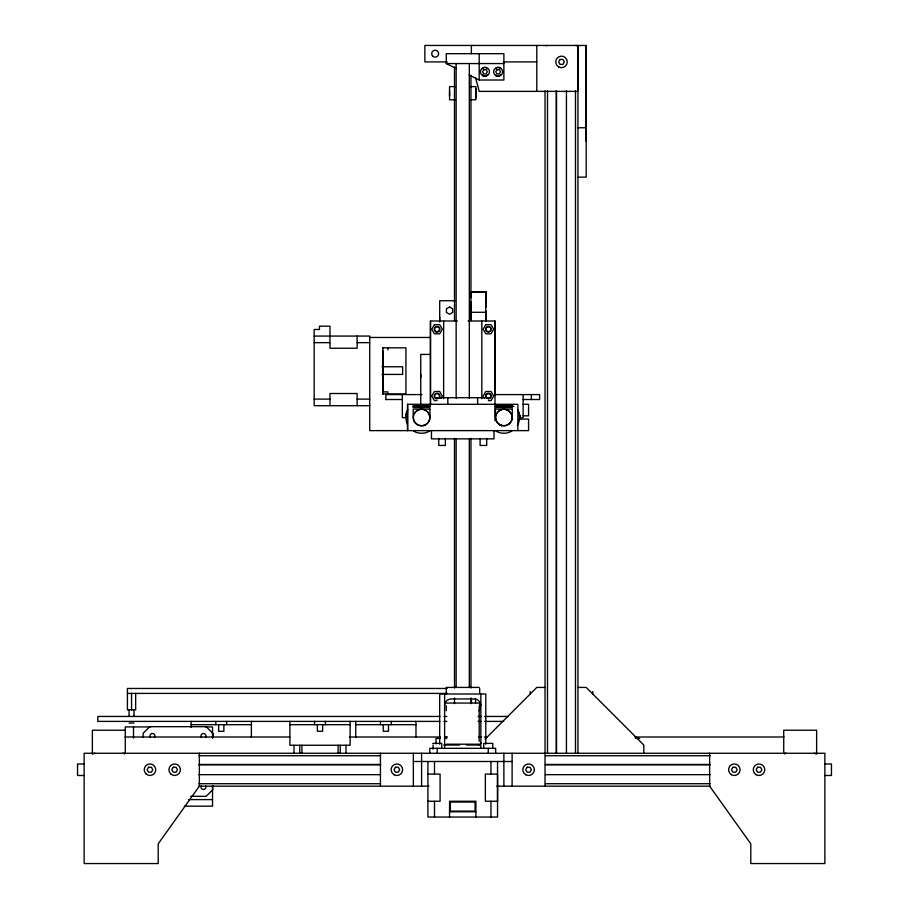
<?xml version="1.0" encoding="UTF-8"?>
<svg xmlns="http://www.w3.org/2000/svg" width="909" height="909" viewBox="0 0 909 909"><rect width="100%" height="100%" fill="white"/><g stroke="black" fill="none" stroke-linecap="round" stroke-linejoin="round"><path stroke-width="1.36" d="M143.145 737.494L143.145 733.268L149.724 726.677L206.184 726.677L212.774 733.268L212.774 737.46M212.774 785.524L212.774 789.728L206.184 796.307L190.663 796.307M212.774 737.494L212.774 733.268M218.626 724.678L218.614 731.268L223.887 731.268L223.887 724.678M317.389 724.678L317.377 731.268L322.65 731.268L322.65 724.678M329.978 405.698L329.978 393.506L357.135 393.517L357.135 405.698M357.135 336.057L357.135 348.249L329.978 348.249L329.978 326.183L319.445 326.183L319.445 329.478L314.173 329.478L314.173 405.698L369.724 405.698M382.894 394.131L382.894 347.624M383.234 724.678L383.223 731.268L388.495 731.268L388.495 724.678M387.836 394.131L387.836 391.87L382.894 391.87M387.836 349.897L387.836 347.624M407.584 404.289L407.584 430.627L407.584 404.289L517.869 404.289L517.869 430.627M420.753 404.289L420.753 354.419L430.468 354.419M430.468 321.002L430.468 404.289L430.468 321.002L457.375 321.002M470.987 319.968L470.998 302.049M470.998 297.561L470.998 291.539L470.987 292.107L485.804 292.107L485.804 291.539L485.804 307.458M485.792 317.264L485.792 321.502L485.781 310.628M485.781 301.243L485.804 291.971L470.987 291.971M485.781 321.502L485.804 311.992M494.996 395.495L494.996 321.002L468.033 321.002M586.191 141.395L586.191 45.45L424.867 45.45L424.867 61.914L447.421 61.914M485.792 316.821L485.792 318.332M485.804 312.56L485.804 296.516L485.815 297.8M441.001 398.347L442.319 396.063L439.683 391.506L434.422 391.506L431.786 396.063L434.422 400.63L437.047 400.63M446.274 710.793L446.274 705.861M479.191 705.861L479.191 710.793M479.191 736.472L479.191 741.414M479.134 745.028L481.179 743.051M485.156 739.074L536.799 687.42L545.036 687.42M503.393 61.914L536.799 61.914M469.067 74.958L479.191 80.015L503.881 80.015L503.881 53.676L446.274 53.676L446.274 63.562L503.881 63.562M455.318 86.605L449.557 86.605L449.557 99.774L455.318 99.774M470.146 86.605L475.896 86.605L475.896 99.774L470.146 99.774M577.954 127.749L586.191 127.749M454.92 300.754L439.706 300.754L439.706 321.922M470.987 312.287L485.804 312.287M314.173 336.069L369.724 336.069L369.724 430.627L528.572 430.627L528.572 419.106L518.539 419.106M369.724 337.466L430.468 337.466M314.173 342.648L329.978 342.648M357.135 342.648L369.724 342.648M382.894 347.829L405.937 347.829L405.937 393.927L382.894 393.927M382.075 366.759L402.653 366.759L402.653 374.417L382.075 374.417M421.992 394.586L385.859 394.586L385.859 399.665M494.53 394.586L539.605 394.586L539.605 399.517L523.141 399.517M436.297 397.71L489.167 397.71M314.173 399.108L329.978 399.108M357.135 399.108L369.724 399.108M385.859 399.517L402.323 399.517M488.406 400.63L491.042 400.63L493.678 396.063L491.042 391.506L485.781 391.506L483.145 396.063L484.463 398.347M522.948 404.289L528.572 404.289L528.572 415.822L523.13 415.822M413.106 406.334L430.048 406.334M495.416 406.334L513.767 406.334M518.539 415.822L520.403 415.822M479.191 687.42L446.274 687.42L446.274 693.999M577.954 687.42L586.191 687.42L643.799 745.028L643.799 753.266M447.148 688.465L127.419 688.465L127.419 709.872L135.657 709.872L135.657 693.408M127.419 693.408L447.148 693.408M446.274 703.055L479.191 703.055M439.786 716.451L97.797 716.451L97.797 721.394L439.786 721.394M444.035 716.451L446.876 716.451M478.1 716.451L480.929 716.451M484.622 716.451L507.892 716.451M444.035 721.394L446.876 721.394M478.1 721.394L480.929 721.394M484.622 721.394L503.643 721.394M129.067 723.03L134.009 723.03M191.129 724.678L251.373 724.678M289.891 724.678L350.135 724.678M355.737 724.678L415.981 724.678M150.61 726.927L125.283 726.927L125.283 753.266M205.468 726.927L212.524 726.927L212.524 738.244M125.283 730.222L92.366 730.222L92.366 753.981M125.022 737.006L289.766 737.006M349.408 737.006L440.297 737.006M444.558 737.006L447.398 737.006M478.645 737.006L481.486 737.006M484.327 737.006L487.167 737.006M634.857 737.006L783.978 737.006M440.274 738.449L436.002 738.449L436.002 743.721M444.649 738.449L446.751 738.449M635.414 738.449L639.686 738.449M432.695 743.392L441.751 743.392L441.751 748.323M446.274 744.21L479.191 744.21M433.093 745.028L433.093 749.152M443.751 745.028L459.568 745.028M466.431 745.028L479.191 745.028M545.036 753.266L84.128 753.266L84.128 863.55L158.211 863.55L158.211 843.802L199.355 786.183L199.355 753.266M545.366 753.266L824.872 753.266L824.872 863.55L750.789 863.55L750.789 843.802L709.645 786.183L709.645 753.266M198.878 755.731L380.655 755.731M545.389 755.731L710.122 755.731M413.345 761.492L512.108 761.492M84.128 763.958L77.549 763.958L77.549 775.479L84.128 775.479M824.872 763.958L831.451 763.958L831.451 775.479L824.872 775.479M198.878 764.458L380.655 764.458M545.389 764.458L710.122 764.458M198.878 764.787L380.655 764.787M545.389 764.787L710.122 764.787M427.912 774.082L440.092 774.082L440.092 801.249L427.912 801.249M198.878 774.661L380.655 774.661M545.389 774.661L710.122 774.661M198.878 783.717L380.655 783.717M545.389 783.717L710.122 783.717M198.878 786.183L428.934 786.183M496.791 786.183L710.122 786.183M188.538 799.602L212.524 799.602M184.311 806.181L212.524 806.181L212.524 785.626M449.557 811.782L475.896 811.782M446.274 63.562L456.398 68.618M446.274 736.472L446.546 737.71M475.634 77.981L479.191 91.377L577.954 91.377L577.954 45.45L577.954 177.141L586.191 177.141L586.191 45.45M439.695 317.036L439.695 321.502M816.634 753.981L816.634 730.222L783.717 730.222L783.717 753.266M592.77 691.533L592.77 694.419M577.954 177.369L577.954 753.266M575.488 90.843L575.488 753.266M566.432 90.843L566.432 753.266M556.558 90.843L556.558 753.266M556.228 90.843L556.228 753.266M547.502 90.843L547.502 753.266M545.036 90.843L545.036 786.183M536.799 45.45L536.799 91.377M531.367 394.586L531.367 399.517M530.208 691.533L530.208 694.419M523.141 394.586L523.141 417.629L519.846 417.629A15.964 15.964 0 0 0 517.71 409.641M512.108 753.266L512.108 786.183M503.881 753.266L503.881 786.183M497.541 761.492L497.541 817.043L427.912 817.043L427.912 761.492M495.655 753.266L495.655 748.323L429.809 748.323L429.809 753.266M494.996 321.002L494.996 420.799M494.007 430.627L494.007 438.865L431.457 438.865L431.457 430.627M492.78 748.323L492.78 743.392L483.724 743.392L483.724 748.323M490.962 761.492L490.962 774.082M490.962 801.249L490.962 817.043M488.247 748.323L488.247 753.266M486.69 438.354L486.69 445.444L480.111 445.444L480.111 438.354M485.781 744.141L485.781 693.999L439.683 693.999L439.683 744.141M481.827 321.002L481.827 398.653M480.838 693.999L480.838 748.323M479.679 688.465L479.679 693.408M479.679 701.634L479.679 709.872M479.191 53.676L479.191 80.015M479.191 710.156L479.191 737.119M477.634 397.71L477.634 404.289M475.896 88.627L475.896 97.752M475.896 817.043L475.896 801.249L449.557 801.249L449.557 817.043M475.566 698.896L475.566 703.009M471.373 45.45L471.373 53.676M471.453 698.896L471.453 703.009M470.964 75.242L470.964 320.627M470.964 438.365L470.964 688.011M470.964 697.942L470.964 703.611M469.317 63.562L469.317 398.176M469.317 439.297L469.317 687.42M456.148 63.562L456.148 398.176M456.148 439.297L456.148 687.42M454.5 66.732L454.5 320.627M454.5 438.365L454.5 688.011M454.5 697.942L454.5 703.611M449.557 90.548L449.557 95.82M447.819 397.71L447.819 404.289M445.353 438.354L445.353 445.444L438.763 445.444L438.763 438.354M444.626 693.999L444.626 748.323M443.637 321.002L443.637 398.653M437.218 748.323L437.218 753.266M434.502 761.492L434.502 774.082M434.502 801.249L434.502 817.043M421.583 753.266L421.583 786.183M420.753 374.258L420.753 377.633M415.981 721.394L415.981 737.279M413.345 753.266L413.345 786.183M402.323 394.586L402.323 417.629L405.607 417.629A15.964 15.964 0 0 1 407.755 409.641M391.29 721.394L391.29 724.678M382.894 350.919L382.894 390.836M380.428 721.394L380.428 724.678M380.428 753.266L380.428 786.183M355.737 721.394L355.737 737.279M350.135 721.394L350.135 745.255L289.891 745.255L289.891 721.394M346.022 745.255L346.022 753.209M340.261 745.255L340.261 753.072M338.125 745.255L338.125 753.072M325.445 721.394L325.445 724.678M314.582 721.394L314.582 724.678M301.913 745.255L301.913 753.072M299.765 745.255L299.765 753.072M294.005 745.255L294.005 753.209M251.373 721.394L251.373 737.279M226.682 721.394L226.682 724.678M215.819 721.394L215.819 724.678M191.129 721.394L191.129 727.427M134.009 709.872L134.009 716.451M133.521 726.927L133.521 738.108M131.544 693.408L131.544 709.872M129.067 709.872L129.067 716.451M201.548 737.517A2.466 2.466 0 0 1 201.798 734.165A2.466 2.466 0 0 1 205.15 734.165A2.466 2.466 0 0 1 205.4 737.517M205.695 785.933A2.466 2.466 0 0 1 203.468 789.478A2.466 2.466 0 0 1 201.253 785.933M150.519 737.517A2.466 2.466 0 0 1 150.769 734.165A2.466 2.466 0 0 1 154.121 734.165A2.466 2.466 0 0 1 154.371 737.517M482.668 68.823A2.636 2.636 0 0 1 483.088 68.277M484.27 67.596A2.636 2.636 0 0 1 485.633 67.596M486.815 68.277A2.636 2.636 0 0 1 487.235 68.823M487.235 74.754A2.636 2.636 0 0 1 482.668 74.754M500.404 74.754A2.636 2.636 0 0 1 499.439 75.72M498.802 75.981A2.636 2.636 0 0 1 497.439 75.981M496.803 75.72A2.636 2.636 0 0 1 495.837 74.754M495.837 68.823A2.636 2.636 0 0 1 496.803 67.857M497.439 67.596A2.636 2.636 0 0 1 498.802 67.596M499.439 67.857A2.636 2.636 0 0 1 500.404 68.823M480.838 705.532A6.579 6.579 0 0 0 474.248 698.941L451.205 698.941A6.579 6.579 0 0 0 444.626 705.532M575.488 45.45A2.466 2.466 0 0 1 576.726 45.78M577.624 46.689A2.466 2.466 0 0 1 577.954 47.916M546.264 45.78A2.466 2.466 0 0 1 547.502 45.45M814.169 753.266A2.466 2.466 0 0 1 815.918 753.981M784.433 753.981A2.466 2.466 0 0 1 786.183 753.266M122.817 753.266A2.466 2.466 0 0 1 124.567 753.981M93.082 753.981A2.466 2.466 0 0 1 94.831 753.266M577.954 75.901A2.466 2.466 0 0 1 577.624 77.14M501.666 425.73A8.556 8.556 0 0 1 499.598 424.878M518.05 411.016A15.635 15.635 0 0 1 517.426 425.446M511.699 431.173A15.635 15.635 0 0 1 496.064 431.173M501.757 425.582A8.226 8.226 0 0 1 499.768 424.753M495.928 415.493A8.226 8.226 0 0 1 496.757 413.515M498.064 411.811A8.226 8.226 0 0 1 501.757 409.675M506.018 409.675A8.226 8.226 0 0 1 512.108 417.629M429.4 431.173A15.635 15.635 0 0 1 413.754 431.173M407.402 424.242A15.635 15.635 0 0 1 407.402 411.016M425.696 424.753A8.226 8.226 0 0 1 423.708 425.582M414.447 413.515A8.226 8.226 0 0 1 419.447 409.675M423.708 409.675A8.226 8.226 0 0 1 429.525 415.493M487.008 398.483A2.795 2.795 0 0 1 486.61 393.915A2.795 2.795 0 0 1 491.042 395.108A2.795 2.795 0 0 1 488.406 398.858M437.047 398.858A2.795 2.795 0 0 1 434.422 395.108A2.795 2.795 0 0 1 438.854 393.915A2.795 2.795 0 0 1 438.456 398.483M497.541 774.082L497.541 801.249L485.361 801.249L485.361 774.082L497.541 774.082M483.77 69.732L482.577 71.788L483.77 73.845L486.145 73.845L487.326 71.788L486.145 69.732L483.77 69.732M496.928 69.732L495.746 71.788L496.928 73.845L499.314 73.845L500.495 71.788L499.314 69.732L496.928 69.732M148.553 767.253L147.122 769.718L148.553 772.196L151.405 772.196L152.826 769.718L151.405 767.253L148.553 767.253M560.069 59.437L558.649 61.914L560.069 64.38L562.921 64.38L564.353 61.914L562.921 59.437L560.069 59.437M173.244 767.253L171.812 769.718L173.244 772.196L176.096 772.196L177.516 769.718L176.096 767.253L173.244 767.253M434.422 324.672L431.786 329.228L434.422 333.796L439.683 333.796L442.319 329.228L439.683 324.672L434.422 324.672M485.781 324.672L483.145 329.228L485.781 333.796L491.042 333.796L493.678 329.228L491.042 324.672L485.781 324.672M395.46 767.253L394.04 769.718L395.46 772.196L398.312 772.196L399.733 769.718L398.312 767.253L395.46 767.253M527.152 767.253L525.72 769.718L527.152 772.196L530.004 772.196L531.424 769.718L530.004 767.253L527.152 767.253M732.904 767.253L731.484 769.718L732.904 772.196L735.756 772.196L737.188 769.718L735.756 767.253L732.904 767.253M757.595 767.253L756.174 769.718L757.595 772.196L760.447 772.196L761.878 769.718L760.447 767.253L757.595 767.253M449.58 307.015L446.433 308.821L446.444 312.446L449.58 314.253L452.716 312.446L452.705 308.821L449.569 307.015M429.968 405.778L413.186 405.778L413.186 407.425L429.968 407.425L429.968 405.778M512.278 405.778L495.485 405.778L495.485 407.425L512.278 407.425L512.278 405.778M429.968 409.073L413.186 409.073L413.186 417.458A8.397 8.397 0 0 0 421.583 425.855A8.397 8.397 0 0 0 429.968 417.458L429.968 409.073M512.278 409.073L495.485 409.073L495.485 417.458A8.397 8.397 0 0 0 503.881 425.855A8.397 8.397 0 0 0 512.278 417.458L512.278 409.073M475.077 802.068L450.387 802.068L450.387 811.123L475.077 811.123L475.077 802.068M558.615 66.902A5.761 5.761 0 0 0 567.261 61.914A5.761 5.761 0 0 0 558.615 56.926A5.761 5.761 0 0 0 558.615 66.902M432.718 56.119A3.454 3.454 0 0 0 438.502 54.574A3.454 3.454 0 0 0 434.263 50.336A3.454 3.454 0 0 0 432.718 56.119M495.859 75.708A4.522 4.522 0 0 0 502.643 71.788A4.522 4.522 0 0 0 495.859 67.868A4.522 4.522 0 0 0 495.859 75.708M482.69 75.708A4.522 4.522 0 0 0 489.474 71.788A4.522 4.522 0 0 0 482.69 67.868A4.522 4.522 0 0 0 482.69 75.708M394.006 774.718A5.761 5.761 0 0 0 402.653 769.718A5.761 5.761 0 0 0 394.006 764.73A5.761 5.761 0 0 0 394.006 774.718M525.697 774.718A5.761 5.761 0 0 0 534.333 769.718A5.761 5.761 0 0 0 525.697 764.73A5.761 5.761 0 0 0 525.697 774.718M170.597 773.798A5.761 5.761 0 0 0 180.232 771.218A5.761 5.761 0 0 0 173.176 764.162A5.761 5.761 0 0 0 170.597 773.798M145.906 773.798A5.761 5.761 0 0 0 155.541 771.218A5.761 5.761 0 0 0 148.485 764.162A5.761 5.761 0 0 0 145.906 773.798M731.45 774.718A5.761 5.761 0 0 0 740.096 769.718A5.761 5.761 0 0 0 731.45 764.73A5.761 5.761 0 0 0 731.45 774.718M756.14 774.718A5.761 5.761 0 0 0 764.787 769.718A5.761 5.761 0 0 0 756.14 764.73A5.761 5.761 0 0 0 756.14 774.718M486.667 397.812A2.466 2.466 0 0 0 490.792 396.699A2.466 2.466 0 0 0 487.769 393.677A2.466 2.466 0 0 0 486.667 397.812M487.179 331.376A2.466 2.466 0 0 0 490.883 329.228A2.466 2.466 0 0 0 487.179 327.092A2.466 2.466 0 0 0 487.179 331.376M435.82 331.376A2.466 2.466 0 0 0 439.524 329.228A2.466 2.466 0 0 0 435.82 327.092A2.466 2.466 0 0 0 435.82 331.376M435.309 397.812A2.466 2.466 0 0 0 439.433 396.699A2.466 2.466 0 0 0 436.411 393.677A2.466 2.466 0 0 0 435.309 397.812M486.429 331.217A2.795 2.795 0 0 0 491.11 329.956A2.795 2.795 0 0 0 487.69 326.536A2.795 2.795 0 0 0 486.429 331.217M435.65 331.66A2.795 2.795 0 0 0 439.854 329.228A2.795 2.795 0 0 0 435.65 326.808A2.795 2.795 0 0 0 435.65 331.66M417.458 424.594A8.226 8.226 0 0 0 429.809 417.458A8.226 8.226 0 0 0 417.458 410.334A8.226 8.226 0 0 0 417.458 424.594M499.768 424.594A8.226 8.226 0 0 0 512.108 417.458A8.226 8.226 0 0 0 499.768 410.334A8.226 8.226 0 0 0 499.768 424.594"/></g></svg>
